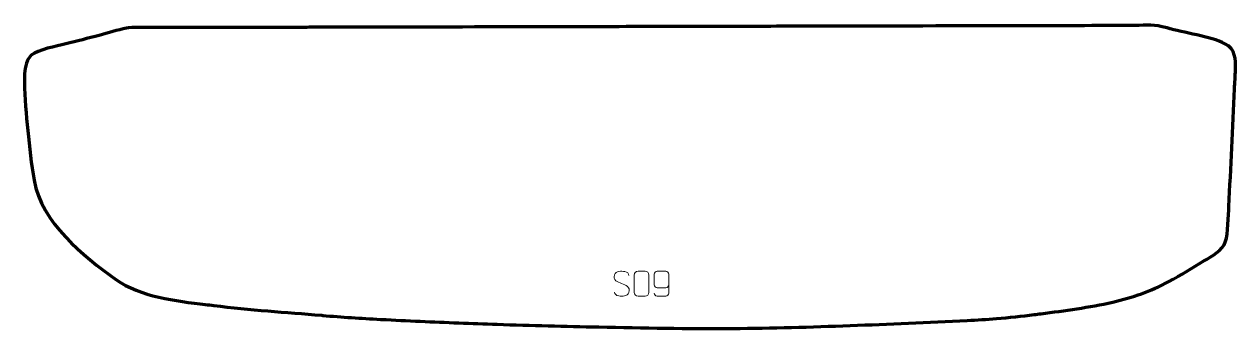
# Model space of a CAD drawing. Header units: millimetres. Extents: x 1038 to 2253, y -52 to 254.
import ezdxf

# ---------------------------------------------------------------- set-up
doc = ezdxf.new("R2010")
doc.units = ezdxf.units.MM
doc.header["$MEASUREMENT"] = 0
doc.layers.add('layer 1', color=7, linetype='Continuous')

msp = doc.modelspace()

# ---------------------------------------------------------------- linework, layer by layer
at = {"layer": 'layer 1', "color": 242, "lineweight": 158}
msp.add_open_spline([(2251.1594, 189.2173), (2249.344, 149.8135), (2247.7006, 110.404), (2245.6161, 71.0127), (2245.6161, 71.0127), (2245.1575, 62.4109), (2244.7358, 43.4226), (2242.3113, 36.2207), (2242.3113, 36.2207), (2238.9709, 26.298), (2228.8453, 21.6558), (2220.581, 16.4432), (2220.581, 16.4432), (2209.1103, 9.2083), (2197.414, 2.2323), (2185.4488, -4.155), (2185.4488, -4.155), (2166.5484, -14.2084), (2149.9402, -20.1041), (2129.1022, -24.9325), (2129.1022, -24.9325), (2105.5038, -30.2483), (2081.1214, -33.4307), (2057.1373, -36.5392), (2057.1373, -36.5392), (2054.9213, -36.8263), (2052.7051, -37.1103), (2050.4885, -37.393), (2050.4885, -37.393), (2037.8593, -39.0001), (2025.233, -40.3654), (2012.5476, -41.4463), (2012.5476, -41.4463), (2002.7339, -42.2372), (1992.9249, -42.8527), (1983.0908, -43.3215), (1983.0908, -43.3215), (1904.8511, -46.9559), (1826.6374, -50.6078), (1748.3033, -51.3623), (1748.3033, -51.3623), (1748.3033, -51.3623), (1747.3489, -51.3708), (1747.3489, -51.3708), (1747.3489, -51.3708), (1702.866, -51.7008), (1658.3791, -50.7491), (1613.9071, -49.8729), (1613.9071, -49.8729), (1579.8939, -49.2032), (1545.8882, -48.3374), (1511.8877, -47.1805), (1511.8877, -47.1805), (1486.154, -46.2973), (1460.4264, -45.2818), (1434.7025, -44.1467), (1434.7025, -44.1467), (1421.6664, -43.5678), (1408.6323, -42.9406), (1395.6017, -42.248), (1395.6017, -42.248), (1395.6017, -42.248), (1394.6482, -42.1973), (1394.6482, -42.1973), (1394.6482, -42.1973), (1375.3501, -41.1494), (1356.065, -39.8877), (1336.8078, -38.2486), (1336.8078, -38.2486), (1336.8078, -38.2486), (1335.8564, -38.1677), (1335.8564, -38.1677), (1335.8564, -38.1677), (1299.7659, -35.0702), (1263.6717, -32.7437), (1227.7021, -28.312), (1227.7021, -28.312), (1224.8275, -27.9525), (1221.9537, -27.6), (1219.0764, -27.2618), (1219.0764, -27.2618), (1189.75, -23.8986), (1154.0513, -19.4618), (1129.3738, -2.1992), (1129.3738, -2.1992), (1096.0187, 21.9452), (1055.0302, 54.5548), (1047.4139, 97.4381), (1047.4139, 97.4381), (1044.5848, 113.5823), (1042.8305, 131.1744), (1041.0362, 147.5423), (1041.0362, 147.5423), (1039.3316, 163.0913), (1037.9021, 180.3493), (1037.6364, 195.9619), (1037.6364, 195.9619), (1037.5061, 203.6197), (1037.9725, 210.3892), (1040.7461, 217.6129), (1040.7461, 217.6129), (1041.823, 219.8624), (1042.8854, 221.2988), (1044.5752, 223.1128), (1044.5752, 223.1128), (1051.5416, 228.676), (1069.7348, 232.041), (1079.0862, 234.4121), (1079.0862, 234.4121), (1090.2945, 237.2541), (1101.5191, 240.0519), (1112.7338, 242.8706), (1112.7338, 242.8706), (1121.5407, 245.2755), (1131.2652, 248.3576), (1140.0643, 250.2878), (1140.0643, 250.2878), (1144.2425, 251.2042), (1162.1815, 250.7863), (1167.3786, 250.7596), (1167.3786, 250.7596), (1170.0804, 250.7458), (1172.7839, 250.722), (1175.4855, 250.7224), (1175.4855, 250.7224), (1181.2013, 250.7346), (1186.9172, 250.7469), (1192.633, 250.7592), (1192.633, 250.7592), (1204.6998, 250.7851), (1216.7666, 250.8111), (1228.8334, 250.8369), (1228.8334, 250.8369), (1254.2371, 250.8915), (1279.6409, 250.946), (1305.0446, 251.0005), (1305.0446, 251.0005), (1311.0781, 251.0134), (1317.1115, 251.0264), (1323.1448, 251.0393), (1323.1448, 251.0393), (1386.3367, 251.175), (1449.5286, 251.3106), (1512.7204, 251.4463), (1512.7204, 251.4463), (1519.0714, 251.4599), (1525.4223, 251.4735), (1531.7733, 251.4871), (1531.7733, 251.4871), (1544.4752, 251.5144), (1557.177, 251.5417), (1569.8789, 251.5689), (1569.8789, 251.5689), (1588.9318, 251.6099), (1607.9845, 251.6508), (1627.0374, 251.6916), (1627.0374, 251.6916), (1646.0902, 251.7325), (1665.143, 251.7734), (1684.1958, 251.8143), (1684.1958, 251.8143), (1689.9117, 251.8266), (1695.6275, 251.8388), (1701.3434, 251.8511), (1701.3434, 251.8511), (1714.0453, 251.8784), (1726.7471, 251.9057), (1739.449, 251.9329), (1739.449, 251.9329), (1770.5687, 251.9997), (1801.6883, 252.0665), (1832.8079, 252.1334), (1832.8079, 252.1334), (1850.9081, 252.1722), (1869.0083, 252.211), (1887.1085, 252.2499), (1887.1085, 252.2499), (1956.0161, 252.3978), (2024.9238, 252.5457), (2093.8315, 252.6936), (2093.8315, 252.6936), (2112.8844, 252.7345), (2131.9372, 252.7754), (2150.99, 252.8163), (2150.99, 252.8163), (2164.3475, 253.044), (2170.2218, 254.1868), (2183.5913, 250.3736), (2183.5913, 250.3736), (2200.3398, 245.6541), (2227.1753, 241.8085), (2241.7456, 234.5887), (2241.7456, 234.5887), (2252.5546, 229.2326), (2252.4248, 219.0316), (2252.2254, 208.4718), (2252.2254, 208.4718), (2252.1041, 202.0429), (2251.5539, 195.6326), (2251.1594, 189.2173)], degree=3, knots=[0, 0, 0, 0, 0.019607843, 0.019607843, 0.019607843, 0.019607843, 0.039215686, 0.039215686, 0.039215686, 0.039215686, 0.058823529, 0.058823529, 0.058823529, 0.058823529, 0.078431373, 0.078431373, 0.078431373, 0.078431373, 0.098039216, 0.098039216, 0.098039216, 0.098039216, 0.117647059, 0.117647059, 0.117647059, 0.117647059, 0.137254902, 0.137254902, 0.137254902, 0.137254902, 0.156862745, 0.156862745, 0.156862745, 0.156862745, 0.176470588, 0.176470588, 0.176470588, 0.176470588, 0.196078431, 0.196078431, 0.196078431, 0.196078431, 0.215686275, 0.215686275, 0.215686275, 0.215686275, 0.235294118, 0.235294118, 0.235294118, 0.235294118, 0.254901961, 0.254901961, 0.254901961, 0.254901961, 0.274509804, 0.274509804, 0.274509804, 0.274509804, 0.294117647, 0.294117647, 0.294117647, 0.294117647, 0.31372549, 0.31372549, 0.31372549, 0.31372549, 0.333333333, 0.333333333, 0.333333333, 0.333333333, 0.352941176, 0.352941176, 0.352941176, 0.352941176, 0.37254902, 0.37254902, 0.37254902, 0.37254902, 0.392156863, 0.392156863, 0.392156863, 0.392156863, 0.411764706, 0.411764706, 0.411764706, 0.411764706, 0.431372549, 0.431372549, 0.431372549, 0.431372549, 0.450980392, 0.450980392, 0.450980392, 0.450980392, 0.470588235, 0.470588235, 0.470588235, 0.470588235, 0.490196078, 0.490196078, 0.490196078, 0.490196078, 0.509803922, 0.509803922, 0.509803922, 0.509803922, 0.529411765, 0.529411765, 0.529411765, 0.529411765, 0.549019608, 0.549019608, 0.549019608, 0.549019608, 0.568627451, 0.568627451, 0.568627451, 0.568627451, 0.588235294, 0.588235294, 0.588235294, 0.588235294, 0.607843137, 0.607843137, 0.607843137, 0.607843137, 0.62745098, 0.62745098, 0.62745098, 0.62745098, 0.647058824, 0.647058824, 0.647058824, 0.647058824, 0.666666667, 0.666666667, 0.666666667, 0.666666667, 0.68627451, 0.68627451, 0.68627451, 0.68627451, 0.705882353, 0.705882353, 0.705882353, 0.705882353, 0.725490196, 0.725490196, 0.725490196, 0.725490196, 0.745098039, 0.745098039, 0.745098039, 0.745098039, 0.764705882, 0.764705882, 0.764705882, 0.764705882, 0.784313725, 0.784313725, 0.784313725, 0.784313725, 0.803921569, 0.803921569, 0.803921569, 0.803921569, 0.823529412, 0.823529412, 0.823529412, 0.823529412, 0.843137255, 0.843137255, 0.843137255, 0.843137255, 0.862745098, 0.862745098, 0.862745098, 0.862745098, 0.882352941, 0.882352941, 0.882352941, 0.882352941, 0.901960784, 0.901960784, 0.901960784, 0.901960784, 0.921568627, 0.921568627, 0.921568627, 0.921568627, 0.941176471, 0.941176471, 0.941176471, 0.941176471, 0.960784314, 0.960784314, 0.960784314, 0.960784314, 1, 1, 1, 1], dxfattribs=at)
at = {"layer": 'layer 1', "color": 250, "lineweight": 9}
for points, knots in [([(1636.6517, -6.247), (1632.4034, -4.7766), (1627.4953, -2.9808), (1629.5004, 2.5395), (1629.5004, 2.5395), (1631.0039, 6.6794), (1636.2175, 6.2909), (1639.8211, 5.6898), (1639.8211, 5.6898), (1642.6817, 5.2126), (1643.5464, 3.9994), (1643.857, 1.9153)], [0, 0, 0, 0, 0.25, 0.25, 0.25, 0.25, 0.5, 0.5, 0.5, 0.5, 1, 1, 1, 1]), ([(1653.1266, 6.0556), (1655.4523, 6.0556), (1657.7784, 6.0556), (1660.1045, 6.0556), (1660.1045, 6.0556), (1662.0511, 6.0912), (1664.0425, 4.5996), (1664.0692, 2.162), (1664.0692, 2.162), (1664.0688, -3.5849), (1664.0688, -9.3322), (1664.0692, -15.0799), (1664.0692, -15.0799), (1663.9294, -17.4033), (1662.2522, -18.8829), (1660.1045, -18.8937), (1660.1045, -18.8937), (1657.7726, -18.8933), (1655.4407, -18.8933), (1653.1092, -18.8937), (1653.1092, -18.8937), (1651.1842, -18.9991), (1649.2121, -17.1146), (1649.2233, -15.0973), (1649.2233, -15.0973), (1649.2236, -9.3272), (1649.2236, -3.5575), (1649.2233, 2.2118), (1649.2233, 2.2118), (1649.2275, 4.3499), (1650.9742, 6.0691), (1653.1266, 6.0556)], [0, 0, 0, 0, 0.111111111, 0.111111111, 0.111111111, 0.111111111, 0.222222222, 0.222222222, 0.222222222, 0.222222222, 0.333333333, 0.333333333, 0.333333333, 0.333333333, 0.444444444, 0.444444444, 0.444444444, 0.444444444, 0.555555556, 0.555555556, 0.555555556, 0.555555556, 0.666666667, 0.666666667, 0.666666667, 0.666666667, 0.777777778, 0.777777778, 0.777777778, 0.777777778, 1, 1, 1, 1]), ([(1669.2163, -15.9616), (1669.2404, -17.3011), (1670.5966, -18.9544), (1672.1685, -18.92), (1672.1685, -18.92), (1675.1533, -18.9197), (1678.1385, -18.9197), (1681.1239, -18.92), (1681.1239, -18.92), (1682.343, -18.935), (1684.0712, -17.4974), (1684.0762, -15.9616), (1684.0762, -15.9616), (1684.0759, -9.6012), (1684.0759, -3.2404), (1684.0762, 3.1204), (1684.0762, 3.1204), (1684.0715, 4.2833), (1682.343, 6.0544), (1681.1239, 6.0788), (1681.1239, 6.0788), (1678.1385, 6.0785), (1675.1533, 6.0785), (1672.1685, 6.0788), (1672.1685, 6.0788), (1670.8904, 6.035), (1669.2207, 4.4205), (1669.2163, 3.1204), (1669.2163, 3.1204), (1669.2163, -0.463), (1669.2163, -4.046), (1669.2163, -7.6288), (1669.2163, -7.6288), (1669.2548, -9.107), (1670.8375, -10.5399), (1672.1685, -10.5378), (1672.1685, -10.5378), (1675.1533, -10.5381), (1678.1385, -10.5381), (1681.1239, -10.5378), (1681.1239, -10.5378), (1682.4534, -10.5428), (1684.0964, -9.0356), (1684.0547, -7.607)], [0, 0, 0, 0, 0.083333333, 0.083333333, 0.083333333, 0.083333333, 0.166666667, 0.166666667, 0.166666667, 0.166666667, 0.25, 0.25, 0.25, 0.25, 0.333333333, 0.333333333, 0.333333333, 0.333333333, 0.416666667, 0.416666667, 0.416666667, 0.416666667, 0.5, 0.5, 0.5, 0.5, 0.583333333, 0.583333333, 0.583333333, 0.583333333, 0.666666667, 0.666666667, 0.666666667, 0.666666667, 0.75, 0.75, 0.75, 0.75, 0.833333333, 0.833333333, 0.833333333, 0.833333333, 1, 1, 1, 1]), ([(1636.6517, -6.2471), (1640.6703, -7.8938), (1645.6998, -9.7821), (1643.8658, -15.1424), (1643.8658, -15.1424), (1642.406, -19.4088), (1637.4952, -19.1521), (1633.7691, -18.5974), (1633.7691, -18.5974), (1631.0191, -18.1876), (1629.7982, -16.9741), (1629.4202, -14.8619)], [0, 0, 0, 0, 0.25, 0.25, 0.25, 0.25, 0.5, 0.5, 0.5, 0.5, 1, 1, 1, 1])]:
    msp.add_open_spline(points, degree=3, knots=knots, dxfattribs=at)

doc.saveas('drawing.dxf')
